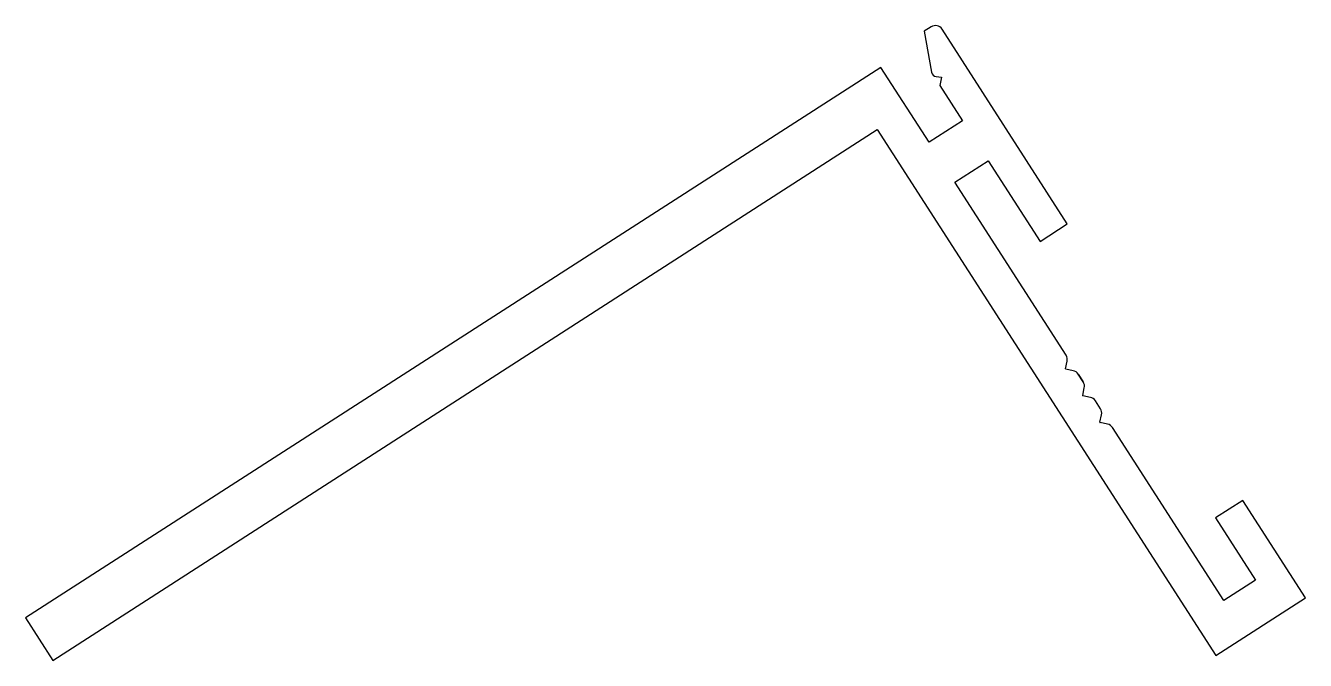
# Model space of a CAD drawing. Extents: x 1392.8 to 1433, y 446.6 to 466.6.
import ezdxf

# ---------------------------------------------------------------- set-up
doc = ezdxf.new("R2010")
doc.units = 0
doc.header["$LTSCALE"] = 3
doc.layers.add('OBJECT', color=40, linetype='CONTINUOUS')

msp = doc.modelspace()

# ---------------------------------------------------------------- linework, layer by layer
at = {"layer": 'OBJECT', "color": 7}
for p, q in [((1421.258, 466.579), (1421.04, 466.439)), ((1425.545, 460.38), (1421.603, 466.504)), ((1421.04, 466.439), (1421.273, 465.152)), ((1419.674, 465.303), (1392.756, 447.978)), ((1421.192, 462.946), (1419.674, 465.303)), ((1421.419, 465.019), (1421.587, 464.995)), ((1421.587, 464.995), (1421.531, 464.737)), ((1421.531, 464.737), (1422.247, 463.625)), ((1393.615, 446.643), (1419.564, 463.344)), ((1419.564, 463.344), (1430.216, 446.795)), ((1422.247, 463.625), (1421.192, 462.946)), ((1422.001, 461.689), (1423.056, 462.368)), ((1423.056, 462.368), (1424.69, 459.829)), ((1425.505, 456.245), (1422.001, 461.689)), ((1422.001, 461.689), (1422.001, 461.689)), ((1422.001, 461.689), (1422.001, 461.689)), ((1424.69, 459.829), (1425.545, 460.38)), ((1425.487, 455.82), (1425.539, 456.056)), ((1425.505, 456.245), (1425.505, 456.245)), ((1425.73, 455.759), (1425.494, 455.81)), ((1426.046, 455.404), (1425.887, 455.65)), ((1425.887, 455.65), (1426.046, 455.404)), ((1426.046, 455.404), (1425.887, 455.65)), ((1425.887, 455.65), (1426.046, 455.404)), ((1426.046, 455.404), (1425.887, 455.65)), ((1426.029, 454.979), (1426.08, 455.216)), ((1426.271, 454.918), (1426.035, 454.97)), ((1426.587, 454.563), (1426.428, 454.809)), ((1426.57, 454.138), (1426.621, 454.375)), ((1426.812, 454.078), (1426.576, 454.129)), ((1430.474, 448.524), (1426.97, 453.969)), ((1431.065, 451.68), (1430.208, 451.129)), ((1433.04, 448.613), (1431.065, 451.68)), ((1430.208, 451.129), (1431.471, 449.166)), ((1431.471, 449.166), (1430.474, 448.524)), ((1430.216, 446.795), (1433.04, 448.613)), ((1392.756, 447.978), (1393.615, 446.643))]:
    msp.add_line(p, q, dxfattribs=at)
for centre, radius, start, end in [((1421.393, 466.369), 0.249, 32.7659, 122.7659), ((1421.43, 465.178), 0.159, 189.4719, 265.7883), ((1425.294, 456.109), 0.25, 347.7659, 32.7659), ((1425.495, 455.818), 0.008, 167.7659, 257.7659), ((1425.677, 455.515), 0.25, 32.7659, 77.7659), ((1425.836, 455.269), 0.25, 347.7659, 32.7659), ((1426.036, 454.977), 0.008, 167.7659, 257.7659), ((1426.218, 454.674), 0.25, 32.7659, 77.7659), ((1426.377, 454.428), 0.25, 347.7659, 32.7659), ((1426.578, 454.137), 0.008, 167.7659, 257.7659), ((1426.759, 453.833), 0.25, 32.7659, 77.7659)]:
    msp.add_arc(centre, radius, start, end, dxfattribs=at)

doc.saveas('drawing.dxf')
